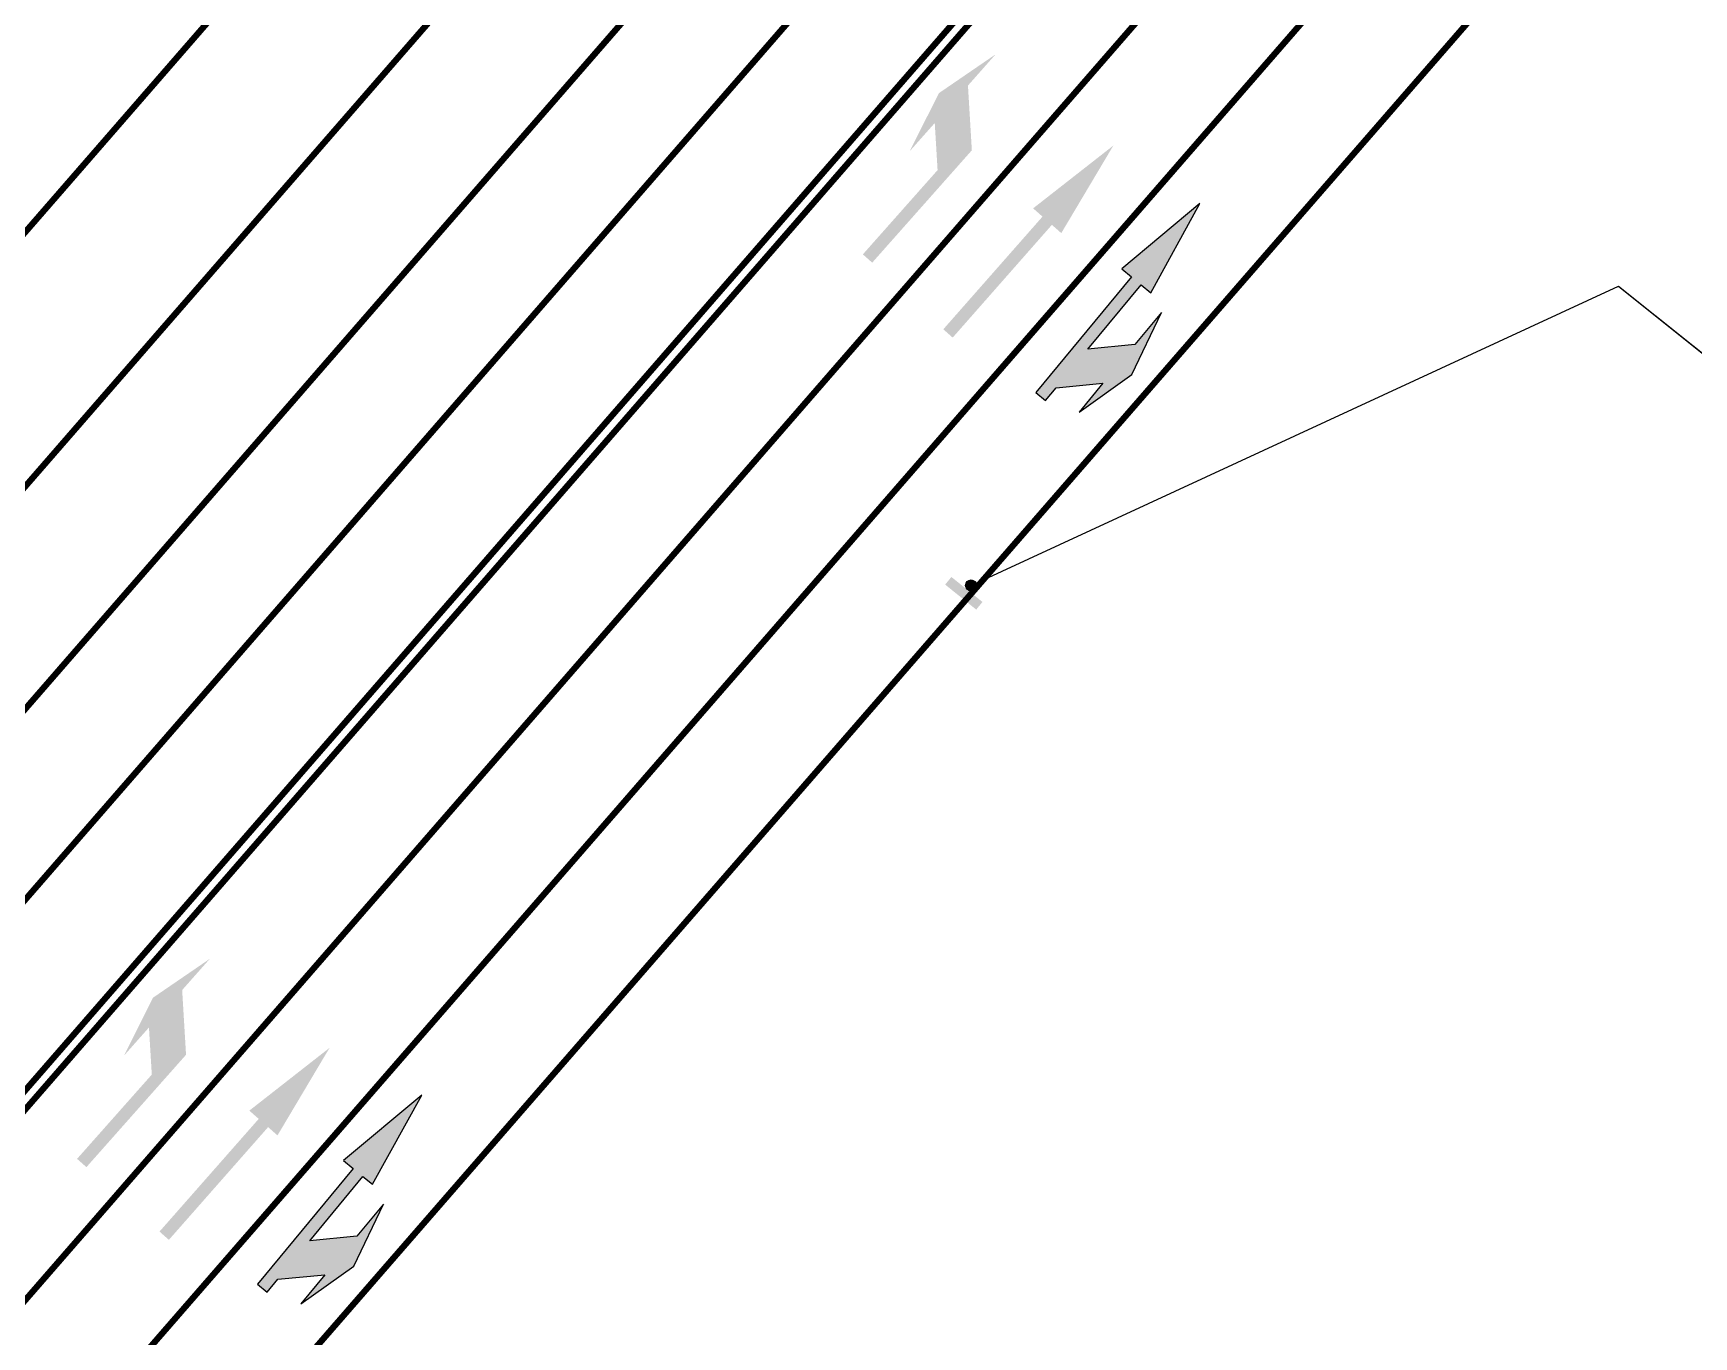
# Model space of a CAD drawing. Header units: millimetres. Extents: x 67536 to 67858, y 50657 to 50929.
# Drawn here: x 67629.17 to 67668.98, y 50704.42 to 50735.68 of the extents above; entities that cross this region are included whole.
import ezdxf

# ---------------------------------------------------------------- set-up
doc = ezdxf.new("R2010")
doc.units = ezdxf.units.MM
doc.linetypes.add('JTSS01', pattern=[6, 2, -4])
for name, color, linetype in [('@-交通标志', 7, 'Continuous'), ('@-地面图案', 7, 'Continuous'), ('@-路面边线', 7, 'Continuous')]:
    doc.layers.add(name, color=color, linetype=linetype)
doc.layers.add('@-道路标线', color=7, linetype='Continuous', lineweight=0)

# ---------------------------------------------------------------- blocks, each defined once
blk = doc.blocks.new('6米直行加右转')
at = {"layer": '@-地面图案'}
blk.add_hatch(color=256, dxfattribs=at).paths.add_polyline_path([(1.6, -0.15), (3.6, -0.15), (3.6, -0.45), (6, 0), (3.6, 0.45), (3.6, 0.15), (0, 0.15), (0, -0.15), (0.4, -0.15), (1.2, -0.95), (0.3, -0.95), (1.8, -1.35), (3.4, -0.95), (2.4, -0.95)])
at = {"layer": '@-地面图案', "linetype": 'Continuous'}
blk.add_lwpolyline([(1.8, -1.35), (3.4, -0.95), (2.4, -0.95), (1.6, -0.15), (3.6, -0.15), (3.6, -0.45), (6, 0), (3.6, 0.45), (3.6, 0.15), (0, 0.15), (0, -0.15), (0.4, -0.15), (1.2, -0.95), (0.3, -0.95)], close=True, dxfattribs=at)
blk = doc.blocks.new('A$C4D7F043C')
at = {"layer": '@-交通标志', "linetype": 'ByBlock', "lineweight": -3}
for points in [[(0.132, 0, 1), (-0.132, 0, 1)], [(0.459, -0.375), (0.46, -0.139), (-0.496, -0.137), (-0.497, -0.373)]]:
    blk.add_hatch(color=14, dxfattribs=at).paths.add_polyline_path(points)
at = {"layer": '@-交通标志', "color": 14}
blk.add_circle((0, 0), 0.132, dxfattribs=at)

msp = doc.modelspace()

# ---------------------------------------------------------------- hatches: boundary and pattern name
at = {"layer": '@-道路标线'}
for points in [[(67649.173, 50730.275), (67649.061, 50730.375), (67650.852, 50732.395), (67650.784, 50733.524), (67650.187, 50732.851), (67650.882, 50734.239), (67652.243, 50735.171), (67651.58, 50734.422), (67651.673, 50732.87), (67649.285, 50730.176)], [(67651.101, 50728.479), (67650.989, 50728.578), (67653.367, 50731.28), (67653.142, 50731.478), (67655.065, 50732.983), (67653.817, 50730.884), (67653.592, 50731.082), (67651.214, 50728.379)], [(67630.337, 50708.589), (67630.225, 50708.689), (67632.016, 50710.709), (67631.948, 50711.838), (67631.351, 50711.165), (67632.046, 50712.553), (67633.407, 50713.485), (67632.744, 50712.736), (67632.837, 50711.184), (67630.449, 50708.49)], [(67632.313, 50706.846), (67632.201, 50706.945), (67634.579, 50709.647), (67634.354, 50709.845), (67636.277, 50711.35), (67635.029, 50709.251), (67634.804, 50709.449), (67632.426, 50706.747)]]:
    msp.add_hatch(color=7, dxfattribs=at).paths.add_polyline_path(points)

# ---------------------------------------------------------------- linework, layer by layer
at = {"layer": '@-交通标志', "lineweight": 0, "ltscale": 0.5}
msp.add_line((67674.958, 50723.381), (67667.176, 50729.614), dxfattribs=at)
at = {"layer": '@-交通标志'}
for points in [[(67651.655, 50722.437), (67667.176, 50729.614)], [(67667.176, 50729.614), (67695.016, 50707.316)]]:
    msp.add_lwpolyline(points, dxfattribs=at)
at = {"layer": '@-路面边线', "color": 7, "linetype": 'Continuous', "const_width": 0.15, "flags": 128}
msp.add_lwpolyline([(67657.109, 50763.264), (67622.058, 50722.942)], dxfattribs=at)
at = {"layer": '@-道路标线', "color": 7, "linetype": 'JTSS01', "const_width": 0.15, "flags": 128}
for points in [[(67607.83, 50695.142), (67661.666, 50757.074), (67663.254, 50758.9)], [(67585.931, 50665.378), (67664.347, 50755.585), (67665.518, 50756.932)], [(67649.928, 50729.396), (67590.686, 50661.245)], [(67652.192, 50727.427), (67592.95, 50659.277)]]:
    msp.add_lwpolyline(points, dxfattribs=at)
at = {"layer": '@-道路标线', "color": 7, "linetype": 'Continuous', "const_width": 0.15, "flags": 128}
for points in [[(67658.556, 50758.831), (67619.193, 50713.549)], [(67670.062, 50752.557), (67649.928, 50729.396)], [(67672.537, 50750.831), (67652.192, 50727.427)], [(67675.494, 50749.66), (67595.214, 50657.308)]]:
    msp.add_lwpolyline(points, dxfattribs=at)
at = {"layer": '@-道路标线', "color": 30, "linetype": 'Continuous', "ltscale": 0.08, "flags": 128}
msp.add_lwpolyline([(67588.422, 50663.213, 0.15, 0.15, 0), (67667.346, 50754.005, 0.15, 0.15, 0), (67668.008, 50754.767, 0, 0, 0)], format="xyseb", dxfattribs=at)
at = {"layer": '@-道路标线', "color": 30, "linetype": 'Continuous', "ltscale": 0.08, "const_width": 0.15, "flags": 128}
msp.add_lwpolyline([(67667.074, 50754.15), (67588.195, 50663.41)], dxfattribs=at)

# ---------------------------------------------------------------- block references
at = {"layer": '@-交通标志', "rotation": 321.3079823808923}
msp.add_blockref('A$C4D7F043C', (67651.655, 50722.437), dxfattribs=at)
at = {"layer": '@-地面图案', "rotation": 50.43938382805619}
for p in [(67653.32, 50726.965), (67634.669, 50705.589)]:
    msp.add_blockref('6米直行加右转', p, dxfattribs=at)

doc.saveas('drawing.dxf')
